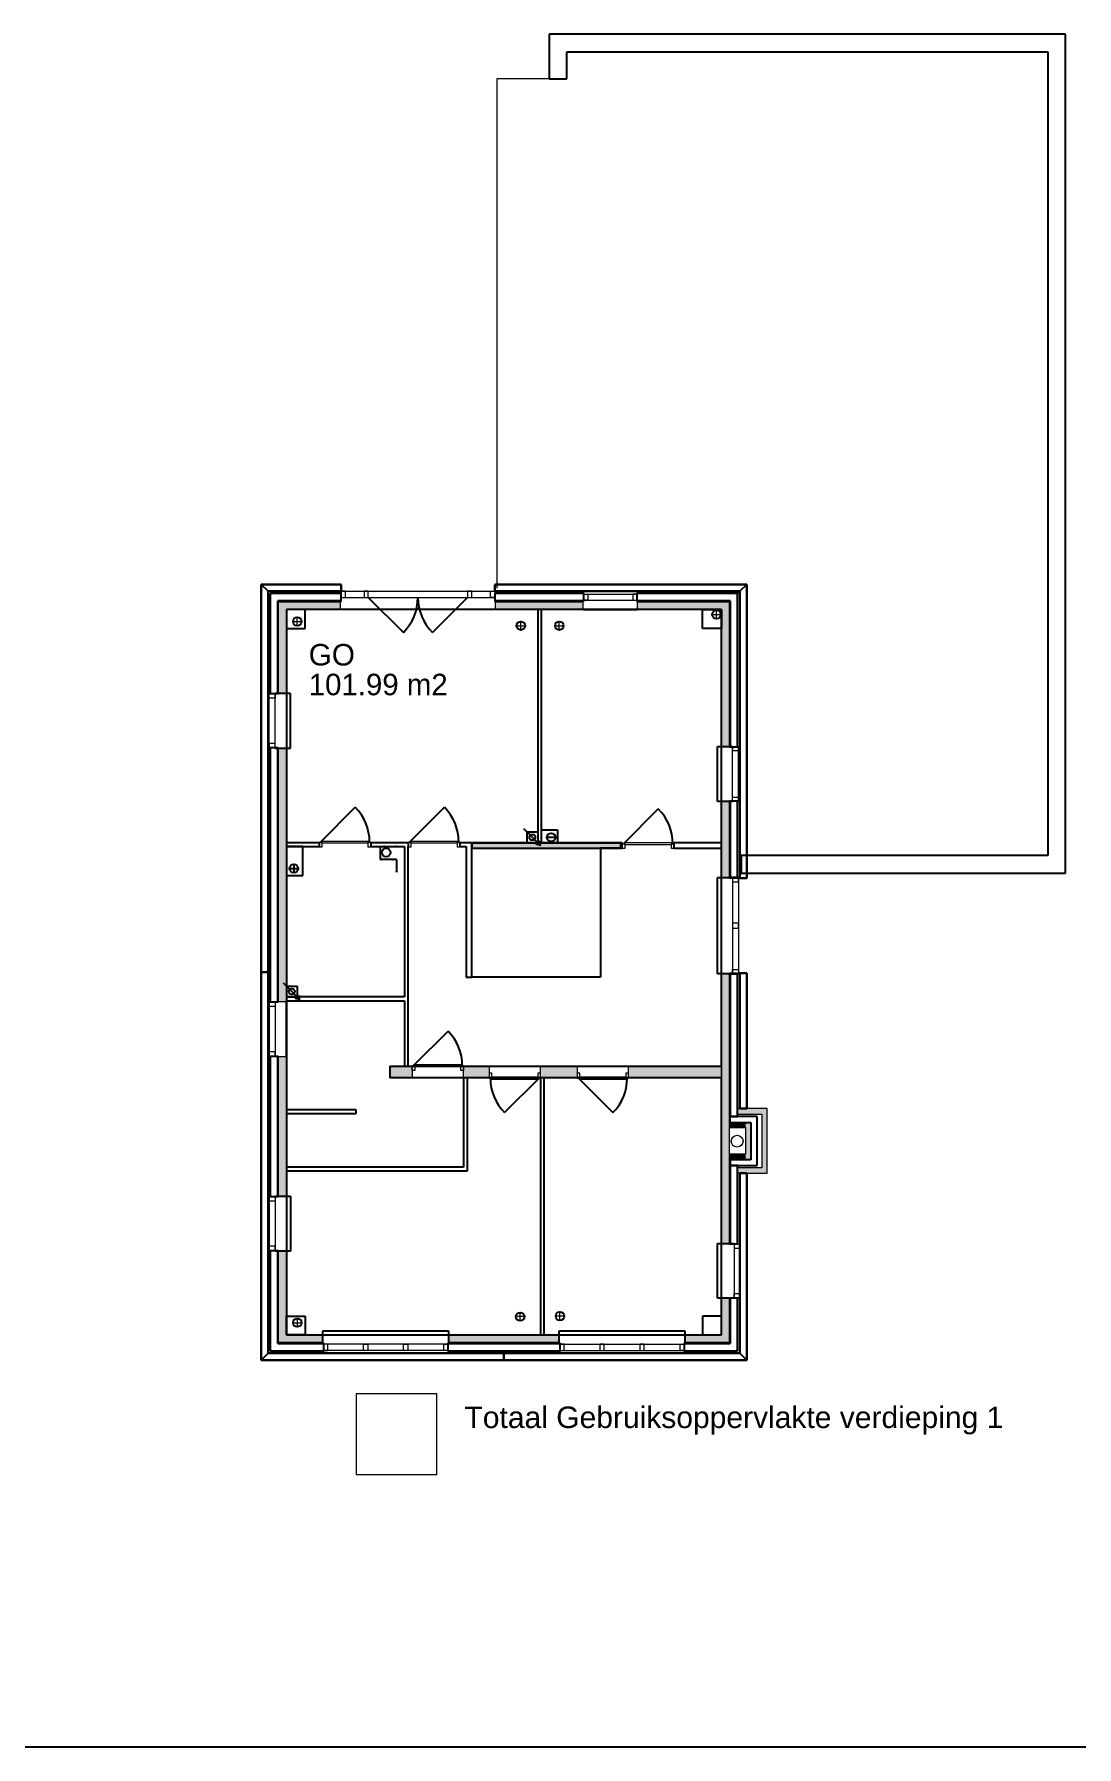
# Model space of a CAD drawing. Header units: millimetres. Extents: x 0 to 1200, y 0 to 841.
# Drawn here: x 472.4 to 569.4, y 483.4 to 642.8 of the extents above; entities that cross this region are included whole.
import ezdxf

# ---------------------------------------------------------------- set-up
doc = ezdxf.new("R2010")
doc.units = ezdxf.units.MM
doc.linetypes.add('PUNKT2_S9', pattern=[1, 0, -1])
doc.linetypes.add('VERDECKT2_S2', pattern=[2.7, 2, -0.7])
doc.layers.add('Standard', color=7, linetype='Continuous', lineweight=25)
doc.styles.add('ARIAL', font='arial.ttf')

msp = doc.modelspace()

# ---------------------------------------------------------------- hatches: boundary and pattern name
at = {"layer": 'Standard', "linetype": 'PUNKT2_S9', "lineweight": 18}
h = msp.add_hatch(color=9, dxfattribs=at)
h.paths.add_polyline_path([(495.1, 576.31), (495.1, 552.71), (495.85, 552.71), (495.85, 576.31)])
h.paths.add_polyline_path([(495.1, 589.96), (495.1, 581.41), (495.85, 581.41), (495.85, 589.21)])
h.paths.add_polyline_path([(495.1, 547.61), (495.1, 534.61), (495.85, 534.61), (495.85, 547.61)])
h.paths.add_polyline_path([(495.1, 529.51), (495.1, 520.96), (495.85, 521.71), (495.85, 529.51)])
for color, points in [(9, [(500.9, 589.96), (495.1, 589.96), (495.85, 589.21), (500.9, 589.21)]), (9, [(537.1, 541.01), (537.1, 555.31), (536.35, 555.31), (536.35, 541.01)]), (59, [(540.6, 542.76), (537.85, 542.76), (537.85, 542.26), (540.6, 542.26)]), (59, [(540.6, 536.76), (540.6, 542.26), (540.1, 542.26), (540.1, 536.76)]), (9, [(538.6, 541.46), (537.1, 541.46), (537.1, 541.01), (538.6, 541.01)]), (9, [(539.1, 538.01), (539.1, 541.46), (538.6, 541.46), (538.6, 538.01)]), (9, [(537.1, 538.01), (538.6, 538.01), (538.6, 538.51), (537.1, 538.51)]), (59, [(537.85, 536.76), (540.1, 536.76), (540.1, 537.26), (537.85, 537.26)])]:
    msp.add_hatch(color=color, dxfattribs=at).paths.add_polyline_path(points)
h = msp.add_hatch(color=9, dxfattribs=at)
h.paths.add_polyline_path([(537.1, 589.96), (528.55, 589.96), (528.55, 589.21), (536.35, 589.21)])
h.paths.add_polyline_path([(523.45, 589.96), (515.3, 589.96), (515.3, 589.21), (523.45, 589.21)])
h = msp.add_hatch(color=9, dxfattribs=at)
h.paths.add_polyline_path([(537.1, 576.46), (537.1, 589.96), (536.35, 589.21), (536.35, 576.46)])
h.paths.add_polyline_path([(537.1, 564.26), (537.1, 571.36), (536.35, 571.36), (536.35, 564.26)])
at = {"layer": 'Standard', "linetype": 'PUNKT2_S9', "lineweight": -3}
msp.add_hatch(color=9, dxfattribs=at).paths.add_polyline_path([(513.1, 567.01), (527.1, 567.01), (527.1, 567.51), (513.1, 567.51)])
at = {"layer": 'Standard', "linetype": 'PUNKT2_S9', "lineweight": 18}
h = msp.add_hatch(color=9, dxfattribs=at)
h.paths.add_polyline_path([(536.35, 546.71), (527.7, 546.71), (527.7, 545.64), (536.35, 545.64)])
h.paths.add_polyline_path([(514.72, 546.71), (512.35, 546.71), (512.35, 545.64), (514.72, 545.64)])
h.paths.add_polyline_path([(505.47, 546.71), (505.47, 545.64), (507.57, 545.64), (507.57, 546.71)])
h.paths.add_polyline_path([(519.5, 545.64), (522.92, 545.64), (522.92, 546.71), (519.5, 546.71)])
h = msp.add_hatch(color=9, dxfattribs=at)
h.paths.add_polyline_path([(537.1, 530.21), (537.1, 541.01), (536.35, 541.01), (536.35, 530.21)])
h.paths.add_polyline_path([(537.1, 525.11), (536.35, 525.11), (536.35, 521.71), (537.1, 520.96)])
h = msp.add_hatch(color=9, dxfattribs=at)
h.paths.add_polyline_path([(510.95, 520.96), (521.25, 520.96), (521.25, 521.71), (510.95, 521.71)])
h.paths.add_polyline_path([(495.1, 520.96), (499.25, 520.96), (499.25, 521.71), (495.85, 521.71)])
h.paths.add_polyline_path([(532.95, 520.96), (537.1, 520.96), (536.35, 521.71), (532.95, 521.71)])

# ---------------------------------------------------------------- linework, layer by layer
at = {"layer": 'Standard', "color": 7, "linetype": 'Continuous', "lineweight": 25}
for p, q in [((568.39, 642.76), (520.3, 642.76)), ((520.3, 642.76), (520.3, 638.62)), ((520.3, 642.76), (520.3, 638.62)), ((568.39, 642.76), (520.3, 642.76)), ((568.39, 564.67), (568.39, 642.76)), ((568.39, 564.67), (568.39, 642.76)), ((521.95, 638.62), (521.95, 641.11)), ((521.95, 641.11), (566.75, 641.11)), ((566.75, 641.11), (566.75, 566.31)), ((520.3, 638.62), (520.83, 638.62)), ((520.3, 638.62), (521.95, 638.62)), ((538.7, 566.31), (538.2, 566.31)), ((538.2, 566.31), (538.2, 564.67)), ((566.75, 566.31), (538.2, 566.31)), ((538.2, 566.31), (538.2, 564.67)), ((538.2, 564.67), (568.39, 564.67)), ((538.2, 564.67), (568.39, 564.67))]:
    msp.add_line(p, q, dxfattribs=at)
at = {"layer": 'Standard', "color": 1, "linetype": 'VERDECKT2_S2', "lineweight": -3}
for p, q in [((521.95, 641.11), (566.75, 641.11)), ((521.95, 638.62), (521.95, 641.11)), ((566.75, 641.11), (566.75, 566.31)), ((520.83, 638.62), (521.95, 638.62)), ((566.75, 566.31), (538.7, 566.31))]:
    msp.add_line(p, q, dxfattribs=at)
at = {"layer": 'Standard', "color": 7, "linetype": 'Continuous', "lineweight": 18}
for p, q in [((520.35, 638.62), (515.44, 638.62)), ((515.44, 638.62), (515.44, 591.21)), ((496.87, 587.79), (496.87, 588.39)), ((535.59, 588.75), (536.19, 588.75)), ((535.89, 588.45), (535.89, 589.05)), ((496.57, 588.09), (497.17, 588.09)), ((517.37, 587.71), (517.97, 587.71)), ((517.67, 587.41), (517.67, 588.01)), ((520.96, 587.71), (521.56, 587.71)), ((521.26, 587.41), (521.26, 588.01)), ((496.57, 522.84), (497.17, 522.84)), ((496.87, 523.14), (496.87, 522.54)), ((517.92, 523.4), (517.32, 523.4)), ((517.62, 523.1), (517.62, 523.7)), ((521.62, 523.45), (521.02, 523.45)), ((521.32, 523.15), (521.32, 523.75)), ((509.85, 516.21), (502.35, 516.21)), ((502.35, 516.21), (502.35, 508.71)), ((509.85, 508.71), (509.85, 516.21)), ((502.35, 508.71), (509.85, 508.71))]:
    msp.add_line(p, q, dxfattribs=at)
at = {"layer": 'Standard', "color": 117, "linetype": 'Continuous', "lineweight": -3}
for p, q in [((493.5, 555.46), (493.5, 591.56)), ((493.5, 591.56), (494.15, 590.91)), ((493.5, 591.56), (493.5, 555.46)), ((494.15, 590.91), (493.5, 591.56)), ((500.95, 591.56), (493.5, 591.56)), ((493.5, 591.56), (494.15, 590.91)), ((493.5, 591.56), (500.95, 591.56)), ((494.15, 590.91), (493.5, 591.56)), ((500.95, 590.91), (500.95, 591.56)), ((500.95, 591.56), (500.95, 590.91)), ((538.7, 591.56), (515.25, 591.56)), ((515.25, 591.56), (515.25, 590.91)), ((515.25, 590.91), (515.25, 591.56)), ((515.25, 591.56), (538.7, 591.56)), ((538.05, 590.91), (538.7, 591.56)), ((538.7, 591.56), (538.05, 590.91)), ((538.05, 590.91), (538.7, 591.56)), ((538.7, 591.56), (538.05, 590.91)), ((538.7, 591.56), (538.7, 564.21)), ((538.7, 564.21), (538.7, 591.56)), ((494.15, 590.91), (494.15, 555.46)), ((494.15, 555.46), (494.15, 590.91)), ((494.15, 590.91), (500.95, 590.91)), ((500.95, 590.91), (494.15, 590.91)), ((515.25, 590.91), (538.05, 590.91)), ((538.05, 590.91), (515.25, 590.91)), ((538.05, 564.21), (538.05, 590.91)), ((538.05, 590.91), (538.05, 564.21)), ((538.7, 564.21), (538.05, 564.21)), ((538.05, 564.21), (538.7, 564.21)), ((494.15, 555.46), (493.5, 555.46)), ((493.5, 555.46), (493.5, 519.36)), ((493.5, 519.36), (493.5, 555.46)), ((493.5, 555.46), (494.15, 555.46)), ((494.15, 555.46), (493.5, 555.46)), ((493.5, 555.46), (494.15, 555.46)), ((494.15, 520.01), (494.15, 555.46)), ((494.15, 555.46), (494.15, 520.01)), ((538.05, 555.36), (538.05, 542.76)), ((538.7, 555.36), (538.05, 555.36)), ((538.05, 542.76), (538.05, 555.36)), ((538.05, 555.36), (538.7, 555.36)), ((538.7, 542.76), (538.7, 555.36)), ((538.7, 555.36), (538.7, 542.76)), ((538.05, 542.76), (538.7, 542.76)), ((538.7, 542.76), (538.05, 542.76)), ((538.7, 536.76), (538.05, 536.76)), ((538.05, 536.76), (538.05, 520.01)), ((538.05, 520.01), (538.05, 536.76)), ((538.05, 536.76), (538.7, 536.76)), ((538.7, 519.36), (538.7, 536.76)), ((538.7, 536.76), (538.7, 519.36)), ((494.15, 520.01), (493.5, 519.36)), ((493.5, 519.36), (494.15, 520.01)), ((493.5, 519.36), (494.15, 520.01)), ((494.15, 520.01), (493.5, 519.36)), ((516.1, 520.01), (494.15, 520.01)), ((494.15, 520.01), (516.1, 520.01)), ((516.1, 519.36), (516.1, 520.01)), ((516.1, 520.01), (516.1, 519.36)), ((516.1, 519.36), (516.1, 520.01)), ((516.1, 520.01), (538.05, 520.01)), ((538.05, 520.01), (516.1, 520.01)), ((516.1, 520.01), (516.1, 519.36)), ((538.05, 520.01), (538.7, 519.36)), ((538.7, 519.36), (538.05, 520.01)), ((538.05, 520.01), (538.7, 519.36)), ((538.7, 519.36), (538.05, 520.01)), ((493.5, 519.36), (516.1, 519.36)), ((516.1, 519.36), (493.5, 519.36)), ((538.7, 519.36), (516.1, 519.36)), ((516.1, 519.36), (538.7, 519.36))]:
    msp.add_line(p, q, dxfattribs=at)
at = {"layer": 'Standard', "color": 55, "linetype": 'Continuous', "lineweight": 18}
for p, q in [((494.1, 590.96), (494.1, 581.36)), ((500.95, 590.96), (494.1, 590.96)), ((494.35, 581.36), (494.35, 590.71)), ((494.35, 590.71), (500.95, 590.71)), ((500.95, 590.71), (500.95, 590.96)), ((523.5, 590.96), (515.25, 590.96)), ((515.25, 590.96), (515.25, 590.71)), ((515.25, 590.71), (523.5, 590.71)), ((523.5, 590.96), (523.5, 590.71)), ((528.5, 590.71), (528.5, 590.96)), ((538.1, 590.96), (528.5, 590.96)), ((528.5, 590.71), (537.85, 590.71)), ((538.1, 590.96), (537.85, 590.71)), ((537.85, 590.71), (538.1, 590.96)), ((537.85, 590.71), (537.85, 576.41)), ((538.1, 576.41), (538.1, 590.96)), ((494.25, 581.36), (494.1, 581.36)), ((494.35, 581.36), (494.25, 581.36)), ((494.1, 576.36), (494.25, 576.36)), ((494.1, 576.36), (494.1, 552.66)), ((494.25, 576.36), (494.35, 576.36)), ((494.35, 552.66), (494.35, 576.36)), ((537.95, 576.41), (537.85, 576.41)), ((538.1, 576.41), (537.95, 576.41)), ((537.85, 571.41), (537.95, 571.41)), ((537.85, 571.41), (537.85, 564.26)), ((537.95, 571.41), (538.1, 571.41)), ((538.1, 564.26), (538.1, 571.41)), ((538.1, 564.26), (537.85, 564.26)), ((537.85, 564.26), (537.85, 564.21)), ((537.85, 564.26), (538.1, 564.26)), ((538.1, 564.21), (538.1, 564.26)), ((537.95, 564.21), (537.85, 564.21)), ((538.1, 564.21), (537.95, 564.21)), ((537.85, 555.36), (537.95, 555.36)), ((537.85, 555.36), (537.85, 555.31)), ((537.85, 555.31), (538.1, 555.31)), ((538.1, 555.31), (537.85, 555.31)), ((537.85, 555.31), (537.85, 542.76)), ((537.95, 555.36), (538.1, 555.36)), ((538.1, 555.31), (538.1, 555.36)), ((538.1, 542.76), (538.1, 555.31)), ((494.25, 552.66), (494.1, 552.66)), ((494.35, 552.66), (494.25, 552.66)), ((494.1, 547.66), (494.25, 547.66)), ((494.1, 547.66), (494.1, 534.56)), ((494.25, 547.66), (494.35, 547.66)), ((494.35, 534.56), (494.35, 547.66)), ((537.85, 542.76), (538.1, 542.76)), ((538.1, 536.76), (537.85, 536.76)), ((537.85, 536.76), (537.85, 530.16)), ((538.1, 530.16), (538.1, 536.76)), ((494.25, 534.56), (494.1, 534.56)), ((494.35, 534.56), (494.25, 534.56)), ((494.1, 529.56), (494.25, 529.56)), ((494.1, 529.56), (494.1, 519.96)), ((494.25, 529.56), (494.35, 529.56)), ((494.35, 520.21), (494.35, 529.56)), ((538.1, 530.16), (537.85, 530.16)), ((537.85, 525.16), (538.1, 525.16)), ((537.85, 525.16), (537.85, 520.21)), ((538.1, 519.96), (538.1, 525.16)), ((494.1, 519.96), (499.3, 519.96)), ((499.3, 520.21), (494.35, 520.21)), ((499.3, 520.21), (499.3, 519.96)), ((510.9, 519.96), (510.9, 520.21)), ((521.3, 520.21), (510.9, 520.21)), ((510.9, 519.96), (521.3, 519.96)), ((521.3, 520.21), (521.3, 519.96)), ((532.9, 519.96), (532.9, 520.21)), ((537.85, 520.21), (532.9, 520.21)), ((532.9, 519.96), (538.1, 519.96))]:
    msp.add_line(p, q, dxfattribs=at)
at = {"layer": 'Standard', "color": 51, "linetype": 'Continuous', "lineweight": -3}
for p, q in [((494.35, 590.71), (494.35, 581.36)), ((500.95, 590.71), (494.35, 590.71)), ((495.05, 590.01), (495.05, 581.36)), ((500.95, 590.01), (495.05, 590.01)), ((495.05, 581.36), (495.05, 590.01)), ((495.05, 590.01), (500.95, 590.01)), ((495.1, 581.41), (495.1, 589.96)), ((495.1, 589.96), (500.9, 589.96)), ((500.9, 589.96), (500.95, 589.96)), ((500.95, 590.01), (500.95, 590.71)), ((500.95, 589.96), (500.95, 590.01)), ((523.5, 590.71), (515.25, 590.71)), ((515.25, 590.71), (515.25, 590.01)), ((523.5, 590.01), (515.25, 590.01)), ((515.25, 590.01), (515.25, 589.96)), ((515.25, 590.01), (523.5, 590.01)), ((515.25, 589.96), (515.3, 589.96)), ((515.3, 589.96), (523.45, 589.96)), ((523.45, 589.96), (523.5, 589.96)), ((523.5, 590.71), (523.5, 590.66)), ((523.5, 590.66), (523.5, 590.09)), ((523.5, 590.09), (523.5, 590.01)), ((523.5, 590.01), (523.5, 589.96)), ((537.85, 590.71), (528.5, 590.71)), ((528.5, 590.66), (528.5, 590.71)), ((528.5, 590.09), (528.5, 590.66)), ((528.5, 590.01), (528.5, 590.09)), ((528.5, 589.96), (528.5, 590.01)), ((537.15, 590.01), (528.5, 590.01)), ((528.5, 590.01), (537.15, 590.01)), ((528.5, 589.96), (528.55, 589.96)), ((528.55, 589.96), (537.1, 589.96)), ((537.1, 589.96), (537.1, 576.46)), ((537.15, 576.41), (537.15, 590.01)), ((537.15, 590.01), (537.15, 576.41)), ((537.85, 576.41), (537.85, 590.71)), ((523.5, 589.21), (528.5, 589.21)), ((494.82, 581.36), (494.35, 581.36)), ((495.85, 581.41), (494.82, 581.41)), ((495.05, 581.36), (494.82, 581.36)), ((495.1, 581.36), (495.05, 581.36)), ((495.1, 581.36), (495.1, 581.41)), ((496.22, 581.41), (495.85, 581.41)), ((496.22, 576.31), (496.22, 581.41)), ((494.35, 576.36), (494.35, 552.66)), ((494.35, 576.36), (494.82, 576.36)), ((494.82, 576.36), (495.05, 576.36)), ((494.82, 576.31), (495.85, 576.31)), ((495.05, 576.36), (495.1, 576.36)), ((495.05, 576.36), (495.05, 552.66)), ((495.05, 552.66), (495.05, 576.36)), ((495.1, 576.31), (495.1, 576.36)), ((495.1, 552.71), (495.1, 576.31)), ((495.85, 576.31), (496.22, 576.31)), ((535.98, 571.36), (535.98, 576.46)), ((535.98, 576.46), (536.35, 576.46)), ((536.35, 576.46), (537.38, 576.46)), ((537.1, 576.46), (537.1, 576.41)), ((537.15, 576.41), (537.1, 576.41)), ((537.38, 576.41), (537.15, 576.41)), ((537.85, 576.41), (537.38, 576.41)), ((536.35, 571.36), (535.98, 571.36)), ((537.38, 571.36), (536.35, 571.36)), ((537.1, 571.41), (537.15, 571.41)), ((537.1, 571.41), (537.1, 571.36)), ((537.1, 571.36), (537.1, 564.26)), ((537.15, 564.26), (537.15, 571.41)), ((537.15, 571.41), (537.15, 564.26)), ((537.15, 571.41), (537.38, 571.41)), ((537.38, 571.41), (537.85, 571.41)), ((537.85, 564.26), (537.85, 571.41)), ((535.98, 555.31), (535.98, 564.26)), ((535.98, 564.26), (536.35, 564.26)), ((535.98, 555.31), (535.98, 564.26)), ((535.98, 564.26), (536.35, 564.26)), ((536.35, 564.26), (536.72, 564.26)), ((536.35, 564.26), (537.38, 564.26)), ((537.15, 564.26), (537.1, 564.26)), ((537.1, 564.26), (537.1, 564.21)), ((537.1, 564.26), (537.15, 564.26)), ((537.15, 564.21), (537.15, 564.26)), ((537.85, 564.26), (537.15, 564.26)), ((537.15, 564.26), (537.15, 564.21)), ((537.15, 564.26), (537.85, 564.26)), ((537.85, 564.21), (537.85, 564.26)), ((537.15, 564.21), (537.1, 564.21)), ((537.38, 564.21), (537.15, 564.21)), ((537.85, 564.21), (537.38, 564.21)), ((536.35, 555.31), (535.98, 555.31)), ((536.35, 555.31), (535.98, 555.31)), ((536.72, 555.31), (536.35, 555.31)), ((537.38, 555.31), (536.35, 555.31)), ((537.1, 555.36), (537.15, 555.36)), ((537.1, 555.36), (537.1, 555.31)), ((537.1, 555.31), (537.15, 555.31)), ((537.15, 555.31), (537.1, 555.31)), ((537.1, 555.31), (537.1, 541.46)), ((537.15, 555.31), (537.15, 555.36)), ((537.15, 555.36), (537.15, 555.31)), ((537.15, 555.36), (537.38, 555.36)), ((537.15, 542.04), (537.15, 555.31)), ((537.15, 555.31), (537.85, 555.31)), ((537.85, 555.31), (537.15, 555.31)), ((537.15, 555.31), (537.15, 542.04)), ((537.38, 555.36), (537.85, 555.36)), ((537.85, 555.31), (537.85, 555.36)), ((537.85, 542.76), (537.85, 555.31)), ((494.82, 552.66), (494.35, 552.66)), ((495.05, 552.66), (494.82, 552.66)), ((495.1, 552.66), (495.05, 552.66)), ((495.1, 552.66), (495.1, 552.71)), ((494.35, 547.66), (494.35, 534.56)), ((494.35, 547.66), (494.82, 547.66)), ((494.82, 547.66), (495.05, 547.66)), ((495.05, 547.66), (495.1, 547.66)), ((495.05, 547.66), (495.05, 534.56)), ((495.05, 534.56), (495.05, 547.66)), ((495.1, 547.61), (495.1, 547.66)), ((495.1, 534.61), (495.1, 547.61)), ((539.67, 542.04), (537.1, 542.04)), ((537.1, 542.04), (537.1, 541.46)), ((537.15, 541.46), (537.15, 542.04)), ((537.15, 542.04), (537.85, 542.04)), ((537.85, 542.04), (537.85, 542.76)), ((539.67, 537.46), (539.67, 542.04)), ((537.1, 541.46), (538.6, 541.46)), ((537.1, 541.46), (537.15, 541.46)), ((538.6, 541.46), (539.1, 541.46)), ((539.1, 541.46), (539.1, 538.01)), ((537.15, 538.01), (537.1, 538.01)), ((537.1, 538.01), (537.1, 530.21)), ((538.6, 538.01), (537.15, 538.01)), ((537.15, 538.01), (537.15, 537.46)), ((537.15, 537.46), (537.15, 538.01)), ((537.15, 537.46), (539.67, 537.46)), ((537.15, 530.16), (537.15, 537.46)), ((537.85, 537.46), (537.15, 537.46)), ((537.15, 537.46), (537.15, 530.16)), ((537.85, 530.16), (537.85, 537.46)), ((539.1, 538.01), (538.6, 538.01)), ((494.82, 534.56), (494.35, 534.56)), ((494.82, 534.61), (495.85, 534.61)), ((495.05, 534.56), (494.82, 534.56)), ((495.1, 534.56), (495.05, 534.56)), ((495.1, 534.56), (495.1, 534.61)), ((495.85, 534.61), (496.22, 534.61)), ((496.22, 534.61), (496.22, 529.51)), ((494.35, 529.56), (494.35, 520.21)), ((494.35, 529.56), (494.82, 529.56)), ((494.82, 529.56), (495.05, 529.56)), ((495.85, 529.51), (494.82, 529.51)), ((495.05, 529.56), (495.1, 529.56)), ((495.05, 529.56), (495.05, 520.91)), ((495.05, 520.91), (495.05, 529.56)), ((495.1, 529.51), (495.1, 529.56)), ((495.1, 520.96), (495.1, 529.51)), ((496.22, 529.51), (495.85, 529.51)), ((535.98, 525.11), (535.98, 530.21)), ((535.98, 530.21), (536.35, 530.21)), ((536.35, 530.21), (537.53, 530.21)), ((537.1, 530.21), (537.1, 530.16)), ((537.15, 530.16), (537.1, 530.16)), ((537.53, 530.16), (537.15, 530.16)), ((537.85, 530.16), (537.53, 530.16)), ((536.35, 525.11), (535.98, 525.11)), ((537.53, 525.11), (536.35, 525.11)), ((537.1, 525.16), (537.15, 525.16)), ((537.1, 525.16), (537.1, 525.11)), ((537.1, 525.11), (537.1, 520.96)), ((537.15, 520.91), (537.15, 525.16)), ((537.15, 525.16), (537.15, 520.91)), ((537.15, 525.16), (537.53, 525.16)), ((537.53, 525.16), (537.85, 525.16)), ((537.85, 520.21), (537.85, 525.16)), ((499.25, 521.71), (499.25, 522.08)), ((499.25, 522.08), (510.95, 522.08)), ((499.25, 520.83), (499.25, 521.71)), ((510.95, 522.08), (510.95, 521.71)), ((510.95, 521.71), (510.95, 520.83)), ((521.25, 521.71), (521.25, 522.08)), ((521.25, 522.08), (532.95, 522.08)), ((521.25, 520.83), (521.25, 521.71)), ((532.95, 522.08), (532.95, 521.71)), ((532.95, 521.71), (532.95, 520.83)), ((494.35, 520.21), (499.3, 520.21)), ((495.05, 520.91), (499.3, 520.91)), ((499.3, 520.91), (495.05, 520.91)), ((499.25, 520.96), (495.1, 520.96)), ((499.3, 520.96), (499.25, 520.96)), ((499.3, 520.96), (499.3, 520.91)), ((499.3, 520.91), (499.3, 520.83)), ((499.3, 520.83), (499.3, 520.26)), ((499.3, 520.26), (499.3, 520.21)), ((510.9, 520.91), (510.9, 520.96)), ((510.95, 520.96), (510.9, 520.96)), ((510.9, 520.91), (521.3, 520.91)), ((521.3, 520.91), (510.9, 520.91)), ((510.9, 520.83), (510.9, 520.91)), ((510.9, 520.26), (510.9, 520.83)), ((510.9, 520.21), (510.9, 520.26)), ((510.9, 520.21), (521.3, 520.21)), ((521.25, 520.96), (510.95, 520.96)), ((521.3, 520.96), (521.25, 520.96)), ((521.3, 520.96), (521.3, 520.91)), ((521.3, 520.91), (521.3, 520.83)), ((521.3, 520.83), (521.3, 520.26)), ((521.3, 520.26), (521.3, 520.21)), ((532.9, 520.91), (532.9, 520.96)), ((532.95, 520.96), (532.9, 520.96)), ((532.9, 520.91), (537.15, 520.91)), ((537.15, 520.91), (532.9, 520.91)), ((532.9, 520.83), (532.9, 520.91)), ((532.9, 520.26), (532.9, 520.83)), ((532.9, 520.21), (532.9, 520.26)), ((532.9, 520.21), (537.85, 520.21)), ((537.1, 520.96), (532.95, 520.96))]:
    msp.add_line(p, q, dxfattribs=at)
at = {"layer": 'Standard', "color": 253, "linetype": 'Continuous', "lineweight": 18}
for p, q in [((495.1, 589.96), (495.1, 581.41)), ((500.9, 589.96), (495.1, 589.96)), ((500.9, 589.21), (500.9, 589.96)), ((523.45, 589.96), (515.3, 589.96)), ((515.3, 589.96), (515.3, 589.21)), ((523.45, 589.96), (523.45, 589.21)), ((537.1, 589.96), (528.55, 589.96)), ((528.55, 589.21), (528.55, 589.96)), ((537.1, 576.46), (537.1, 589.96)), ((495.85, 581.41), (495.85, 589.21)), ((495.85, 589.21), (500.9, 589.21)), ((515.3, 589.21), (523.45, 589.21)), ((528.55, 589.21), (536.35, 589.21)), ((536.35, 589.21), (536.35, 576.46)), ((495.85, 581.41), (495.1, 581.41)), ((495.1, 576.31), (495.1, 552.71)), ((495.1, 576.31), (495.85, 576.31)), ((495.85, 552.71), (495.85, 576.31)), ((537.1, 576.46), (536.35, 576.46)), ((536.35, 571.36), (536.35, 564.26)), ((536.35, 571.36), (537.1, 571.36)), ((537.1, 564.26), (537.1, 571.36)), ((536.35, 564.26), (537.1, 564.26)), ((537.1, 555.31), (536.35, 555.31)), ((536.35, 555.31), (536.35, 541.01)), ((537.1, 541.46), (537.1, 555.31)), ((495.85, 552.71), (495.1, 552.71)), ((495.1, 547.61), (495.1, 534.61)), ((495.1, 547.61), (495.85, 547.61)), ((495.85, 534.61), (495.85, 547.61)), ((506.85, 546.71), (505.47, 546.71)), ((505.47, 546.71), (505.47, 545.64)), ((507.2, 546.71), (506.85, 546.71)), ((507.57, 546.71), (507.2, 546.71)), ((507.57, 546.71), (507.57, 546.36)), ((512.35, 546.36), (512.35, 546.71)), ((514.72, 546.71), (512.35, 546.71)), ((514.72, 546.71), (514.72, 545.99)), ((519.5, 545.99), (519.5, 546.71)), ((522.92, 546.71), (519.5, 546.71)), ((522.92, 546.71), (522.92, 545.99)), ((527.7, 545.99), (527.7, 546.71)), ((536.35, 546.71), (527.7, 546.71)), ((536.35, 545.64), (536.35, 546.71)), ((505.47, 545.64), (507.57, 545.64)), ((507.57, 546.36), (507.57, 545.64)), ((512.35, 545.64), (512.35, 546.36)), ((512.35, 545.64), (512.7, 545.64)), ((512.7, 545.64), (514.72, 545.64)), ((514.72, 545.99), (514.72, 545.64)), ((519.5, 545.64), (519.5, 545.99)), ((519.5, 545.64), (519.85, 545.64)), ((519.85, 545.64), (522.92, 545.64)), ((522.92, 545.99), (522.92, 545.64)), ((527.7, 545.64), (527.7, 545.99)), ((527.7, 545.64), (536.35, 545.64)), ((536.35, 541.01), (536.35, 530.21)), ((538.6, 541.46), (537.1, 541.46)), ((537.1, 541.46), (537.1, 541.01)), ((537.1, 541.01), (537.1, 541.46)), ((537.1, 541.01), (538.6, 541.01)), ((537.1, 538.01), (537.1, 541.01)), ((539.1, 541.46), (538.6, 541.46)), ((538.6, 541.01), (538.6, 538.51)), ((539.1, 538.01), (539.1, 541.46)), ((538.6, 538.51), (537.1, 538.51)), ((537.1, 538.51), (537.1, 538.01)), ((537.1, 538.01), (537.15, 538.01)), ((537.1, 530.21), (537.1, 538.01)), ((537.15, 538.01), (538.6, 538.01)), ((538.6, 538.01), (539.1, 538.01)), ((495.85, 534.61), (495.1, 534.61)), ((495.1, 529.51), (495.1, 520.96)), ((495.1, 529.51), (495.85, 529.51)), ((495.85, 521.71), (495.85, 529.51)), ((537.1, 530.21), (536.35, 530.21)), ((536.35, 525.11), (536.35, 521.71)), ((536.35, 525.11), (537.1, 525.11)), ((537.1, 520.96), (537.1, 525.11)), ((499.25, 521.71), (495.85, 521.71)), ((499.25, 521.71), (499.25, 520.96)), ((521.25, 521.71), (510.95, 521.71)), ((510.95, 520.96), (510.95, 521.71)), ((521.25, 521.71), (521.25, 520.96)), ((536.35, 521.71), (532.95, 521.71)), ((532.95, 520.96), (532.95, 521.71)), ((495.1, 520.96), (499.25, 520.96)), ((510.95, 520.96), (521.25, 520.96)), ((532.95, 520.96), (537.1, 520.96))]:
    msp.add_line(p, q, dxfattribs=at)
at = {"layer": 'Standard', "color": 2, "linetype": 'Continuous', "lineweight": 18}
for p, q in [((501.35, 590.91), (500.95, 590.91)), ((500.95, 590.91), (500.95, 590.34)), ((500.95, 590.91), (515.25, 590.91)), ((500.95, 590.34), (501.35, 590.34)), ((500.95, 590.34), (515.25, 590.34)), ((501.35, 590.34), (501.35, 590.91)), ((503.48, 590.91), (503.08, 590.91)), ((503.08, 590.91), (503.08, 590.34)), ((503.08, 590.34), (503.48, 590.34)), ((503.48, 590.34), (503.48, 590.91)), ((513.11, 590.91), (512.71, 590.91)), ((512.71, 590.91), (512.71, 590.34)), ((512.71, 590.34), (513.11, 590.34)), ((513.11, 590.34), (513.11, 590.91)), ((514.85, 590.34), (514.85, 590.91)), ((514.85, 590.91), (515.25, 590.91)), ((515.25, 590.34), (514.85, 590.34)), ((515.25, 590.91), (515.25, 590.34)), ((523.5, 590.66), (523.9, 590.66)), ((523.5, 590.09), (523.5, 590.66)), ((523.5, 590.66), (528.5, 590.66)), ((523.9, 590.09), (523.5, 590.09)), ((523.5, 590.09), (528.5, 590.09)), ((523.9, 590.66), (523.9, 590.09)), ((528.5, 590.66), (528.1, 590.66)), ((528.1, 590.66), (528.1, 590.09)), ((528.1, 590.09), (528.5, 590.09)), ((528.5, 590.09), (528.5, 590.66)), ((494.25, 580.96), (494.25, 581.36)), ((494.25, 581.36), (494.82, 581.36)), ((494.25, 576.36), (494.25, 581.36)), ((494.82, 580.96), (494.25, 580.96)), ((494.82, 581.36), (494.82, 580.96)), ((494.82, 576.36), (494.82, 581.36)), ((494.82, 576.76), (494.25, 576.76)), ((494.25, 576.76), (494.25, 576.36)), ((494.25, 576.36), (494.82, 576.36)), ((494.82, 576.36), (494.82, 576.76)), ((537.38, 576.41), (537.38, 576.08)), ((537.95, 576.41), (537.38, 576.41)), ((537.38, 571.41), (537.38, 576.41)), ((537.38, 576.08), (537.95, 576.08)), ((537.95, 576.08), (537.95, 576.41)), ((537.95, 571.41), (537.95, 576.41)), ((537.38, 571.41), (537.38, 571.75)), ((537.38, 571.75), (537.95, 571.75)), ((537.95, 571.41), (537.38, 571.41)), ((537.95, 571.75), (537.95, 571.41)), ((537.38, 564.21), (537.38, 563.88)), ((537.95, 564.21), (537.38, 564.21)), ((537.38, 564.21), (537.38, 555.36)), ((537.38, 563.88), (537.95, 563.88)), ((537.95, 563.88), (537.95, 564.21)), ((537.95, 564.21), (537.95, 555.36)), ((537.38, 560.01), (537.38, 559.56)), ((537.95, 560.01), (537.38, 560.01)), ((537.38, 559.56), (537.95, 559.56)), ((537.95, 559.56), (537.95, 560.01)), ((537.38, 555.36), (537.38, 555.7)), ((537.38, 555.7), (537.95, 555.7)), ((537.95, 555.36), (537.38, 555.36)), ((537.95, 555.7), (537.95, 555.36)), ((494.25, 552.26), (494.25, 552.66)), ((494.25, 552.66), (494.82, 552.66)), ((494.25, 552.66), (494.25, 547.66)), ((494.82, 552.26), (494.25, 552.26)), ((494.82, 552.66), (494.82, 552.26)), ((494.82, 552.66), (494.82, 547.66)), ((494.82, 548.06), (494.25, 548.06)), ((494.25, 548.06), (494.25, 547.66)), ((494.25, 547.66), (494.82, 547.66)), ((494.82, 547.66), (494.82, 548.06)), ((494.25, 534.16), (494.25, 534.56)), ((494.25, 534.56), (494.82, 534.56)), ((494.25, 534.56), (494.25, 529.56)), ((494.82, 534.16), (494.25, 534.16)), ((494.82, 534.56), (494.82, 534.16)), ((494.82, 534.56), (494.82, 529.56)), ((494.82, 529.96), (494.25, 529.96)), ((494.25, 529.96), (494.25, 529.56)), ((494.25, 529.56), (494.82, 529.56)), ((494.82, 529.56), (494.82, 529.96)), ((537.53, 530.16), (537.53, 529.76)), ((538.1, 530.16), (537.53, 530.16)), ((537.53, 530.16), (537.53, 525.16)), ((537.53, 529.76), (538.1, 529.76)), ((538.1, 529.76), (538.1, 530.16)), ((538.1, 530.16), (538.1, 525.16)), ((537.53, 525.16), (537.53, 525.56)), ((537.53, 525.56), (538.1, 525.56)), ((538.1, 525.16), (537.53, 525.16)), ((538.1, 525.56), (538.1, 525.16)), ((499.7, 520.83), (499.3, 520.83)), ((499.3, 520.83), (499.3, 520.26)), ((510.9, 520.83), (499.3, 520.83)), ((499.3, 520.26), (499.7, 520.26)), ((510.9, 520.26), (499.3, 520.26)), ((499.7, 520.26), (499.7, 520.83)), ((503.03, 520.26), (503.03, 520.83)), ((503.03, 520.83), (503.43, 520.83)), ((503.43, 520.26), (503.03, 520.26)), ((503.43, 520.83), (503.43, 520.26)), ((506.76, 520.26), (506.76, 520.83)), ((506.76, 520.83), (507.16, 520.83)), ((507.16, 520.26), (506.76, 520.26)), ((507.16, 520.83), (507.16, 520.26)), ((510.5, 520.26), (510.5, 520.83)), ((510.5, 520.83), (510.9, 520.83)), ((510.9, 520.26), (510.5, 520.26)), ((510.9, 520.83), (510.9, 520.26)), ((521.7, 520.83), (521.3, 520.83)), ((521.3, 520.83), (521.3, 520.26)), ((521.3, 520.83), (532.9, 520.83)), ((521.3, 520.26), (521.7, 520.26)), ((521.3, 520.26), (532.9, 520.26)), ((521.7, 520.26), (521.7, 520.83)), ((525.43, 520.83), (525.03, 520.83)), ((525.03, 520.83), (525.03, 520.26)), ((525.03, 520.26), (525.43, 520.26)), ((525.43, 520.26), (525.43, 520.83)), ((529.16, 520.83), (528.76, 520.83)), ((528.76, 520.83), (528.76, 520.26)), ((528.76, 520.26), (529.16, 520.26)), ((529.16, 520.26), (529.16, 520.83)), ((532.5, 520.26), (532.5, 520.83)), ((532.5, 520.83), (532.9, 520.83)), ((532.9, 520.26), (532.5, 520.26)), ((532.9, 520.83), (532.9, 520.26))]:
    msp.add_line(p, q, dxfattribs=at)
at = {"layer": 'Standard', "color": 30, "linetype": 'Continuous', "lineweight": -3}
for p, q in [((503.48, 590.34), (506.74, 587.08)), ((512.71, 590.34), (509.45, 587.08))]:
    msp.add_line(p, q, dxfattribs=at)
at = {"layer": 'Standard', "color": 7, "linetype": 'Continuous', "lineweight": -3}
for p, q in [((536.35, 589.21), (495.85, 589.21)), ((495.85, 589.21), (495.85, 521.71)), ((495.85, 589.21), (495.85, 587.46)), ((497.6, 589.21), (495.85, 589.21)), ((497.6, 587.46), (497.6, 589.21)), ((534.6, 587.46), (534.6, 589.21)), ((534.6, 589.21), (536.35, 589.21)), ((536.35, 546.71), (536.35, 589.21)), ((536.35, 589.21), (536.35, 587.46)), ((495.85, 587.46), (497.6, 587.46)), ((536.35, 587.46), (534.6, 587.46)), ((513.1, 567.51), (526.95, 567.51)), ((513.1, 555.01), (513.1, 567.51)), ((519.25, 567.51), (518.1, 567.51)), ((518.1, 567.51), (519.43, 567.51)), ((519.25, 568.71), (519.25, 567.51)), ((519.6, 567.51), (519.6, 568.71)), ((519.6, 568.71), (521.1, 568.71)), ((521.1, 567.51), (519.6, 567.51)), ((520.8, 568.01), (520.2, 568.01)), ((521.1, 568.71), (521.1, 567.51)), ((526.95, 567.51), (526.95, 567.01)), ((497.37, 567.16), (495.85, 567.16)), ((495.85, 567.16), (495.85, 564.46)), ((497.37, 564.46), (497.37, 567.16)), ((504.6, 565.96), (504.6, 567.16)), ((504.6, 567.16), (506.1, 567.16)), ((506.1, 565.96), (504.6, 565.96)), ((506.1, 565.96), (506.1, 564.76)), ((526.95, 567.01), (525.1, 567.01)), ((525.1, 567.01), (525.1, 555.01)), ((495.85, 564.46), (497.37, 564.46)), ((496.25, 565.12), (496.85, 565.12)), ((496.55, 565.42), (496.55, 564.82)), ((495.85, 554.76), (495.85, 553.16)), ((525.1, 555.01), (513.1, 555.01)), ((495.85, 553.16), (497.03, 553.16)), ((495.85, 547.61), (495.85, 552.71)), ((505.51, 546.71), (536.35, 546.71)), ((505.51, 545.64), (505.51, 546.71)), ((536.35, 545.64), (505.51, 545.64)), ((536.35, 521.71), (536.35, 545.64)), ((495.85, 521.71), (495.85, 523.46)), ((495.85, 523.46), (497.6, 523.46)), ((497.6, 523.46), (497.6, 521.71)), ((536.35, 523.46), (534.6, 523.46)), ((534.6, 523.46), (534.6, 521.71)), ((536.35, 521.71), (536.35, 523.46)), ((495.85, 521.71), (536.35, 521.71)), ((497.6, 521.71), (495.85, 521.71)), ((534.6, 521.71), (536.35, 521.71)), ((469.16, 483.37), (594.33, 483.37))]:
    msp.add_line(p, q, dxfattribs=at)
at = {"layer": 'Standard', "color": 255, "linetype": 'Continuous', "lineweight": -3}
for p, q in [((519.6, 589.21), (519.25, 589.21)), ((519.25, 589.21), (519.25, 567.51)), ((519.6, 567.51), (519.6, 589.21)), ((499.02, 567.57), (502.26, 570.81)), ((507.32, 567.57), (510.56, 570.81)), ((527.22, 567.42), (530.47, 570.67)), ((498.9, 567.51), (495.85, 567.51)), ((495.85, 567.51), (495.85, 567.16)), ((498.9, 567.51), (498.9, 567.16)), ((503.73, 567.16), (503.73, 567.51)), ((507.2, 567.51), (503.73, 567.51)), ((507.2, 567.51), (507.2, 567.16)), ((512.03, 567.16), (512.03, 567.51)), ((512.6, 567.51), (512.03, 567.51)), ((513.1, 567.51), (512.6, 567.51)), ((513.1, 567.01), (513.1, 567.51)), ((519.25, 567.51), (513.1, 567.51)), ((513.1, 567.51), (513.1, 567.01)), ((519.25, 567.51), (519.6, 567.51)), ((519.6, 567.51), (519.25, 567.51)), ((527.1, 567.51), (519.6, 567.51)), ((527.1, 567.01), (527.1, 567.51)), ((531.95, 567.36), (531.95, 567.51)), ((536.35, 567.51), (531.95, 567.51)), ((536.35, 567.01), (536.35, 567.51)), ((495.85, 567.16), (498.9, 567.16)), ((503.73, 567.16), (506.85, 567.16)), ((506.85, 567.16), (506.85, 553.16)), ((507.2, 546.71), (507.2, 567.16)), ((512.03, 567.16), (512.6, 567.16)), ((512.6, 567.16), (512.6, 555.01)), ((513.1, 555.01), (513.1, 567.01)), ((513.1, 567.01), (527.1, 567.01)), ((531.95, 567.01), (531.95, 567.36)), ((531.95, 567.01), (536.35, 567.01)), ((512.6, 555.01), (513.1, 555.01)), ((506.85, 553.16), (495.85, 553.16)), ((495.85, 553.16), (495.85, 552.81)), ((495.85, 552.81), (506.85, 552.81)), ((506.85, 552.81), (506.85, 546.71)), ((507.7, 546.77), (510.9, 549.97)), ((506.85, 546.71), (507.2, 546.71)), ((512.35, 545.64), (512.35, 537.31)), ((512.7, 545.64), (512.35, 545.64)), ((512.7, 536.96), (512.7, 545.64)), ((519.37, 545.59), (516.17, 542.39)), ((519.5, 545.64), (519.5, 521.71)), ((519.85, 545.64), (519.5, 545.64)), ((519.85, 521.71), (519.85, 545.64)), ((523.05, 545.59), (526.25, 542.39)), ((502.35, 542.66), (495.85, 542.66)), ((495.85, 542.66), (495.85, 542.31)), ((495.85, 542.31), (502.35, 542.31)), ((502.35, 542.31), (502.35, 542.66)), ((512.35, 537.31), (495.85, 537.31)), ((495.85, 537.31), (495.85, 536.96)), ((495.85, 536.96), (512.7, 536.96)), ((519.5, 521.71), (519.85, 521.71))]:
    msp.add_line(p, q, dxfattribs=at)
at = {"layer": 'Standard', "color": 131, "linetype": 'Continuous', "lineweight": 18}
for p, q in [((498.9, 567.57), (499.15, 567.57)), ((498.9, 567.11), (498.9, 567.57)), ((499.15, 567.67), (503.48, 567.67)), ((499.15, 567.47), (499.15, 567.67)), ((499.15, 567.57), (499.15, 567.11)), ((503.48, 567.47), (499.15, 567.47)), ((503.48, 567.67), (503.48, 567.47)), ((503.48, 567.57), (503.73, 567.57)), ((503.48, 567.11), (503.48, 567.57)), ((503.73, 567.57), (503.73, 567.11)), ((507.2, 567.57), (507.45, 567.57)), ((507.2, 567.11), (507.2, 567.57)), ((507.45, 567.67), (511.78, 567.67)), ((507.45, 567.47), (507.45, 567.67)), ((507.45, 567.57), (507.45, 567.11)), ((511.78, 567.47), (507.45, 567.47)), ((511.78, 567.67), (511.78, 567.47)), ((511.78, 567.57), (512.03, 567.57)), ((511.78, 567.11), (511.78, 567.57)), ((512.03, 567.57), (512.03, 567.11)), ((527.35, 567.52), (531.7, 567.52)), ((527.35, 567.32), (527.35, 567.52)), ((531.7, 567.52), (531.7, 567.32)), ((499.15, 567.11), (498.9, 567.11)), ((503.73, 567.11), (503.48, 567.11)), ((507.45, 567.11), (507.2, 567.11)), ((512.03, 567.11), (511.78, 567.11)), ((527.1, 567.42), (527.35, 567.42)), ((527.1, 566.96), (527.1, 567.42)), ((527.35, 566.96), (527.1, 566.96)), ((527.35, 567.42), (527.35, 566.96)), ((531.7, 567.32), (527.35, 567.32)), ((531.7, 567.42), (531.95, 567.42)), ((531.7, 566.96), (531.7, 567.42)), ((531.95, 566.96), (531.7, 566.96)), ((531.95, 567.42), (531.95, 566.96)), ((507.57, 546.77), (507.82, 546.77)), ((507.57, 546.31), (507.57, 546.77)), ((507.82, 546.87), (512.1, 546.87)), ((507.82, 546.67), (507.82, 546.87)), ((507.82, 546.77), (507.82, 546.31)), ((512.1, 546.87), (512.1, 546.67)), ((512.1, 546.77), (512.35, 546.77)), ((512.1, 546.31), (512.1, 546.77)), ((512.35, 546.77), (512.35, 546.31)), ((507.82, 546.31), (507.57, 546.31)), ((512.1, 546.67), (507.82, 546.67)), ((512.35, 546.31), (512.1, 546.31)), ((514.97, 546.05), (514.72, 546.05)), ((514.72, 546.05), (514.72, 545.59)), ((514.72, 545.59), (514.97, 545.59)), ((514.97, 545.59), (514.97, 546.05)), ((519.25, 545.69), (514.97, 545.69)), ((514.97, 545.69), (514.97, 545.49)), ((514.97, 545.49), (519.25, 545.49)), ((519.5, 546.05), (519.25, 546.05)), ((519.25, 546.05), (519.25, 545.59)), ((519.25, 545.49), (519.25, 545.69)), ((519.25, 545.59), (519.5, 545.59)), ((519.5, 545.59), (519.5, 546.05)), ((523.17, 546.05), (522.92, 546.05)), ((522.92, 546.05), (522.92, 545.59)), ((522.92, 545.59), (523.17, 545.59)), ((523.17, 545.59), (523.17, 546.05)), ((527.45, 545.69), (523.17, 545.69)), ((523.17, 545.69), (523.17, 545.49)), ((523.17, 545.49), (527.45, 545.49)), ((527.7, 546.05), (527.45, 546.05)), ((527.45, 546.05), (527.45, 545.59)), ((527.45, 545.49), (527.45, 545.69)), ((527.45, 545.59), (527.7, 545.59)), ((527.7, 545.59), (527.7, 546.05))]:
    msp.add_line(p, q, dxfattribs=at)
at = {"layer": 'Standard', "color": 5, "linetype": 'Continuous', "lineweight": -3}
for p, q in [((517.94, 568.82), (519.5, 567.26)), ((518.25, 568.51), (519.25, 568.51)), ((518.25, 568.51), (518.25, 567.51)), ((518.25, 567.51), (519.25, 567.51)), ((519.25, 568.51), (519.25, 567.51)), ((519.5, 567.26), (519.39, 567.68)), ((519.5, 567.26), (519.08, 567.37)), ((495.54, 554.47), (497.1, 552.91)), ((495.85, 554.16), (496.85, 554.16)), ((495.85, 554.16), (495.85, 553.16)), ((495.85, 553.16), (496.85, 553.16)), ((496.85, 554.16), (496.85, 553.16)), ((497.1, 552.91), (496.99, 553.33)), ((497.1, 552.91), (496.68, 553.02))]:
    msp.add_line(p, q, dxfattribs=at)
at = {"layer": 'Standard', "color": 7, "linetype": 'PUNKT2_S9', "lineweight": -3}
for p, q in [((504.6, 567.16), (504.6, 565.96)), ((506.1, 567.16), (504.6, 567.16)), ((504.6, 565.96), (506.1, 565.96)), ((506.1, 564.76), (506.1, 565.96))]:
    msp.add_line(p, q, dxfattribs=at)
at = {"layer": 'Standard', "color": 36, "linetype": 'VERDECKT2_S2', "lineweight": -3}
for p, q in [((513.1, 555.01), (513.1, 567.01)), ((513.1, 567.01), (525.1, 567.01)), ((525.1, 567.01), (525.1, 555.01)), ((525.1, 555.01), (513.1, 555.01))]:
    msp.add_line(p, q, dxfattribs=at)
at = {"layer": 'Standard', "color": 36, "linetype": 'Continuous', "lineweight": 18}
for p, q in [((540.6, 542.76), (537.85, 542.76)), ((537.85, 542.76), (537.85, 542.26)), ((537.85, 542.26), (540.1, 542.26)), ((540.1, 542.26), (540.1, 537.26)), ((540.6, 542.26), (540.6, 542.76)), ((540.6, 536.76), (540.6, 542.26)), ((540.1, 537.26), (537.85, 537.26)), ((537.85, 537.26), (537.85, 536.76)), ((537.85, 536.76), (540.1, 536.76)), ((540.1, 536.76), (540.6, 536.76))]:
    msp.add_line(p, q, dxfattribs=at)
at = {"layer": 'Standard', "color": 7, "linetype": 'Continuous', "lineweight": -3}
for centre in [(496.87, 588.09), (535.89, 588.75), (517.67, 587.71), (521.26, 587.71), (520.5, 568.01), (505.15, 566.59), (496.55, 565.12), (496.87, 522.84), (517.62, 523.4), (521.32, 523.45)]:
    msp.add_circle(centre, 0.4, dxfattribs=at)
at = {"layer": 'Standard', "color": 5, "linetype": 'Continuous', "lineweight": -3}
for centre in [(518.75, 568.01), (496.35, 553.66)]:
    msp.add_circle(centre, 0.275, dxfattribs=at)
at = {"layer": 'Standard', "color": 4, "linetype": 'Continuous', "lineweight": 18}
msp.add_circle((537.81, 539.73), 0.55, dxfattribs=at)
at = {"layer": 'Standard', "color": 30, "linetype": 'Continuous', "lineweight": -3}
for centre, start, end in [((503.48, 590.34), 315, 0), ((512.71, 590.34), 180, 225)]:
    msp.add_arc(centre, 4.61, start, end, dxfattribs=at)
at = {"layer": 'Standard', "color": 255, "linetype": 'Continuous', "lineweight": -3}
for centre, radius, start, end in [((499.02, 567.57), 4.58, 0, 45), ((507.32, 567.57), 4.58, 0, 45), ((527.22, 567.42), 4.6, 0, 45), ((507.7, 546.77), 4.53, 0, 45), ((519.37, 545.59), 4.53, 180, 225), ((523.05, 545.59), 4.53, 315, 0)]:
    msp.add_arc(centre, radius, start, end, dxfattribs=at)

# ---------------------------------------------------------------- texts
at = {"layer": 'Standard', "color": 7, "linetype": 'Continuous', "lineweight": -3, "char_height": 2, "attachment_point": 7, "style": 'ARIAL'}
for s, insert, width in [('\\W0.99;GO', (497.93, 583.98), 5.324), ('\\W0.98;101.99\\~m2', (497.93, 581.21), 14.2473)]:
    msp.add_mtext(s, dxfattribs=dict(at, insert=insert, width=width))
at = {"layer": 'Standard', "color": 7, "linetype": 'Continuous', "lineweight": 18, "insert": (512.43, 512.43), "char_height": 2, "width": 51.436, "attachment_point": 7, "style": 'ARIAL'}
msp.add_mtext('\\W1.00;Totaal\\~Gebruiksoppervlakte\\~verdieping\\~1', dxfattribs=at)

doc.saveas('drawing.dxf')
